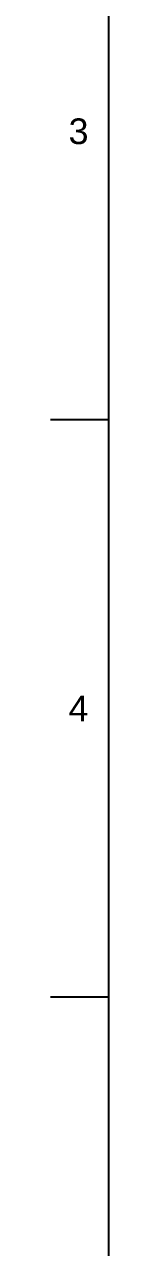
# Model space of a CAD drawing. Header units: millimetres. Extents: x 0 to 416, y -34 to 292.
# Drawn here: x 5 to 10, y 77.5 to 182.4 of the extents above; entities that cross this region are included whole.
import ezdxf
from ezdxf.entities.mleader import LeaderData, LeaderLine
from ezdxf.math import Vec2, Vec3

# ---------------------------------------------------------------- set-up
doc = ezdxf.new("R2010")
doc.units = ezdxf.units.MM
doc.layers.add('Template', color=7, linetype='Continuous')

# ---------------------------------------------------------------- blocks, each defined once
blk = doc.blocks.new('_DOT')
at = {"color": 0, "linetype": 'ByBlock', "lineweight": -2}
blk.add_line((-0.5, 0), (-1, 0), dxfattribs=at)
at = {"color": 0, "linetype": 'ByBlock', "const_width": 0.5}
blk.add_lwpolyline([(-0.25, 0, 1), (0.25, 0, 1)], format="xyb", close=True, dxfattribs=at)

msp = doc.modelspace()

# ---------------------------------------------------------------- linework, layer by layer
at = {"layer": 'Template', "color": 7, "linetype": 'Continuous'}
for p, q in [((10, 287), (10, 10)), ((10, 148.5), (5, 148.5)), ((10, 99), (5, 99))]:
    msp.add_line(p, q, dxfattribs=at)

# ---------------------------------------------------------------- leaders
ml = msp.add_multileader_mtext('Standard', dxfattribs=at)
ml.set_content('{\\pxsm0.9;\\fArial|b0||i0||c0|p34;\\W1.;3\\P}', color=256)
ml.set_leader_properties()
ml.set_arrow_properties(name='DOT')
ml.build(insert=Vec2(0, 0))
ml.multileader.update_dxf_attribs({"leader_type": 0, "dogleg_length": 0, "arrow_head_size": 1.76})
ctx = ml.context
ctx.base_point, ctx.char_height, ctx.arrow_head_size, ctx.landing_gap_size = Vec3(4.56522, 173.2313), 2.2, 1.76, 0.77
ctx.mtext.insert = Vec3(6.56522, 174.35)
ml = msp.add_multileader_mtext('Standard', dxfattribs=at)
ml.set_content('{\\pxsm0.9;\\fArial|b0||i0||c0|p34;\\W1.;4\\P}', color=256)
ml.set_leader_properties()
ml.set_arrow_properties(name='DOT')
ml.build(insert=Vec2(0, 0))
ml.multileader.update_dxf_attribs({"leader_type": 0, "dogleg_length": 0, "arrow_head_size": 1.76})
ctx = ml.context
ctx.base_point, ctx.char_height, ctx.arrow_head_size, ctx.landing_gap_size = Vec3(4.56522, 123.75), 2.2, 1.76, 0.77
ctx.mtext.insert = Vec3(6.56522, 124.85)

doc.saveas('drawing.dxf')
